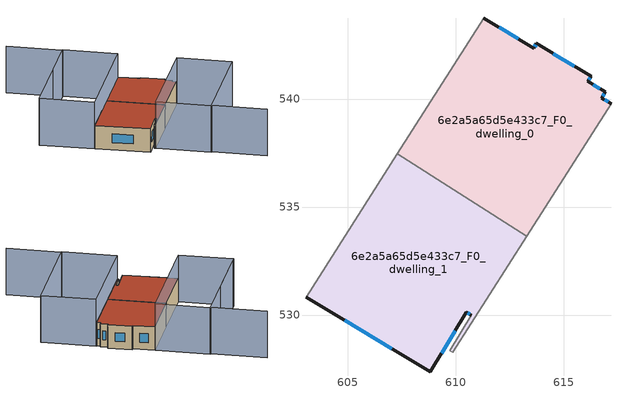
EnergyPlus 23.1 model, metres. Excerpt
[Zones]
6e2a5a65d5e433c7_F0_dwelling_0
 floor ground (EU_floor_Construction): 616.26,541.06 616.11,540.82 616.92,540.33 616.75,540.05 617.18,539.79 613.27,533.65 607.28,537.46 611.29,543.75 613.6,542.36 613.73,542.58 z0
 wall outside (EU_wall_Construction): 617.18,539.79 616.75,540.05 616.92,540.33 616.11,540.82 616.26,541.06 613.73,542.58 613.6,542.36 611.29,543.75 z0:3
 wall adiabatic (EU_wall_Construction): 613.27,533.65 617.18,539.79 / 611.29,543.75 607.28,537.46 z0:3
 wall to 6e2a5a65d5e433c7_F0_dwelling_1 (EU_wall_Construction): 607.28,537.46 613.27,533.65 z0:3
 window (EU_Window_Construction): 616.81,540.13 616.87,540.24 / 617.05,539.87 616.89,539.97 / 612.88,542.8 612.01,543.32 / 613.69,542.51 613.64,542.43 / 615.47,541.53 614.52,542.1 / 616.16,540.89 616.21,540.98 / 616.67,540.48 616.37,540.66 z0.93:2.07
 roof outside (EU_roof_Construction): 613.27,533.65 617.18,539.79 616.75,540.05 616.92,540.33 616.11,540.82 616.26,541.06 613.73,542.58 613.6,542.36 611.29,543.75 607.28,537.46 z3
6e2a5a65d5e433c7_F0_dwelling_1
 floor ground (EU_floor_Construction): 613.27,533.65 609.85,528.27 609.72,528.35 610.71,530 610.48,530.14 608.82,527.36 603.06,530.83 607.28,537.46 z0
 wall outside (EU_wall_Construction): 603.06,530.83 608.82,527.36 610.48,530.14 610.71,530 z0:3
 wall adiabatic (EU_wall_Construction): 607.28,537.46 603.06,530.83 / 610.71,530 609.72,528.35 609.85,528.27 613.27,533.65 z0:3
 window (EU_Window_Construction): 610.56,530.1 610.64,530.04 / 609.34,528.23 609.97,529.27 / 604.85,529.75 607.02,528.44 z0.93:2.07
 roof outside (EU_roof_Construction): 609.85,528.27 613.27,533.65 607.28,537.46 603.06,530.83 608.82,527.36 610.48,530.14 610.71,530 609.72,528.35 z3
shading: 599.84,550.94 605.59,547.28 / 605.59,547.28 597.69,534.87 / 621.23,521.11 615.57,524.72 / 615.57,524.72 622.99,536.36 / 609.85,528.27 617.26,539.92 / 617.26,539.92 622.95,536.3 / 622.95,536.3 615.53,524.65 / 615.53,524.65 609.85,528.27 / 597.4,534.41 605.64,547.35 / 605.64,547.35 611.29,543.75 / 611.29,543.75 603.05,530.82 / 603.05,530.82 597.4,534.41 z0:6
[Building]
EU S2 Campaign: North Axis=0; Terrain=City; Solar Distribution=FullExterior
[Site:Location]
Montreal-Trudeau.Intl.AP: Latitude=45.4667; Longitude=-73.75; Time Zone=-5; Elevation=36
[SizingPeriod:WeatherFileDays]
AnnualSizingPeriod: Begin Month=1; Begin Day of Month=1; End Month=12; End Day of Month=31; Day of Week for Start Day=Monday; Use Weather File Daylight Saving Period=No; Use Weather File Rain and Snow Indicators=No
[MATERIAL]
EU_InternalMass_Material: Roughness=MediumRough; Thickness=0.1; Conductivity=1; Density=1800; Specific Heat=900; Thermal Absorptance=0.9; Solar Absorptance=0.7; Visible Absorptance=0.7
[MATERIAL:NOMASS] Roughness=MediumRough; Thermal Absorptance=0.9; Solar Absorptance=0.7; Visible Absorptance=0.7
Name | Thermal Resistance
EU_wall_NoMass; EU_floor_NoMass | 1.36485
EU_roof_NoMass | 2.55992
[WINDOWMATERIAL:SIMPLEGLAZINGSYSTEM]
EU_Window_SimpleGlazing: UFactor=3.92339; Solar Heat Gain Coefficient=0.8; Visible Transmittance=0.8
[CONSTRUCTION]
EU_wall_Construction: EU_wall_NoMass
EU_roof_Construction: EU_roof_NoMass
EU_floor_Construction: EU_floor_NoMass
EU_Window_Construction: EU_Window_SimpleGlazing
EU_InternalMass_Construction: EU_InternalMass_Material
[ZONE] Type=1; Multiplier=1; Ceiling Height=autocalculate; Floor Area=autocalculate; Part of Total Floor Area=Yes
Name | Volume
6e2a5a65d5e433c7_F0_dwelling_0 | 162.412
6e2a5a65d5e433c7_F0_dwelling_1 | 162.42
[INTERNALMASS] Construction=EU_InternalMass_Construction
Name | Zone or ZoneList | Surface Area
6e2a5a65d5e433c7_F0_dwelling_0_EU_InternalMass | 6e2a5a65d5e433c7_F0_dwelling_0 | 54.138
6e2a5a65d5e433c7_F0_dwelling_1_EU_InternalMass | 6e2a5a65d5e433c7_F0_dwelling_1 | 54.1404
[OTHEREQUIPMENT] Fuel Type=Electricity; Design Level Calculation Method=Watts/Area; Power per Zone Floor Area=1; Fraction Latent=0; Fraction Radiant=0; Fraction Lost=0; Carbon Dioxide Generation Rate=0; EndUse Subcategory=EU_Step8_InternalGains
Name | Zone or ZoneList or Space or SpaceList | Schedule
EU_Step8_InternalGain_6e2a5a65d5e433c7_F0_dwelling_0_f000 | 6e2a5a65d5e433c7_F0_dwelling_0 | EU_Step8_GainSchedule_6e2a5a65d5e433c7_F0_dwelling_0_f000
EU_Step8_InternalGain_6e2a5a65d5e433c7_F0_dwelling_1_f000 | 6e2a5a65d5e433c7_F0_dwelling_1 | EU_Step8_GainSchedule_6e2a5a65d5e433c7_F0_dwelling_1_f000
[ZONEVENTILATION:DESIGNFLOWRATE] Schedule=EU_AlwaysOn; Design Flow Rate Calculation Method=AirChanges/Hour; Air Changes per Hour=0.860309; Ventilation Type=Natural; Fan Pressure Rise=0; Fan Total Efficiency=1; Constant Term Coefficient=1; Temperature Term Coefficient=0; Velocity Term Coefficient=0; Velocity Squared Term Coefficient=0; Minimum Indoor Temperature=-100; Maximum Indoor Temperature=100; Delta Temperature=-100; Minimum Outdoor Temperature=-100; Maximum Outdoor Temperature=100; Maximum Wind Speed=40
Name | Zone or ZoneList or Space or SpaceList
EU_ConstantAir_6e2a5a65d5e433c7_F0_dwelling_0 | 6e2a5a65d5e433c7_F0_dwelling_0
EU_ConstantAir_6e2a5a65d5e433c7_F0_dwelling_1 | 6e2a5a65d5e433c7_F0_dwelling_1
[HVACTEMPLATE:THERMOSTAT] Constant Heating Setpoint=20; Constant Cooling Setpoint=50
EU_HeatOnly_6e2a5a65d5e433c7_F0_dwelling_0; EU_HeatOnly_6e2a5a65d5e433c7_F0_dwelling_1
[HVACTEMPLATE:ZONE:IDEALLOADSAIRSYSTEM] System Availability Schedule=EU_AlwaysOn; Maximum Heating Supply Air Temperature=50; Minimum Cooling Supply Air Temperature=13; Maximum Heating Supply Air Humidity Ratio=0.0156; Minimum Cooling Supply Air Humidity Ratio=0.0077; Heating Limit=NoLimit; Cooling Limit=NoLimit; Heating Availability Schedule=EU_AlwaysOn; Cooling Availability Schedule=EU_CoolingOff; Dehumidification Control Type=ConstantSensibleHeatRatio; Cooling Sensible Heat Ratio=0.7; Dehumidification Setpoint=60; Humidification Control Type=None; Humidification Setpoint=30; Outdoor Air Method=None; Outdoor Air Flow Rate per Person=0.00944; Outdoor Air Flow Rate per Zone Floor Area=0; Outdoor Air Flow Rate per Zone=0; Demand Controlled Ventilation Type=None; Outdoor Air Economizer Type=NoEconomizer; Heat Recovery Type=None; Sensible Heat Recovery Effectiveness=0.7; Latent Heat Recovery Effectiveness=0.65
Name | Template Thermostat
6e2a5a65d5e433c7_F0_dwelling_0 | EU_HeatOnly_6e2a5a65d5e433c7_F0_dwelling_0
6e2a5a65d5e433c7_F0_dwelling_1 | EU_HeatOnly_6e2a5a65d5e433c7_F0_dwelling_1
[SIZING:ZONE] Zone Cooling Design Supply Air Temperature Input Method=SupplyAirTemperature; Zone Cooling Design Supply Air Temperature=13; Zone Heating Design Supply Air Temperature Input Method=SupplyAirTemperature; Zone Heating Design Supply Air Temperature=50; Zone Cooling Design Supply Air Humidity Ratio=0.008; Zone Heating Design Supply Air Humidity Ratio=0.008; Cooling Design Air Flow Method=DesignDay; Cooling Design Air Flow Rate=0; Cooling Minimum Air Flow per Zone Floor Area=0.000762; Cooling Minimum Air Flow=0; Cooling Minimum Air Flow Fraction=0.2; Heating Design Air Flow Method=DesignDay; Heating Design Air Flow Rate=0; Heating Maximum Air Flow per Zone Floor Area=0.002032; Heating Maximum Air Flow=0.141576; Heating Maximum Air Flow Fraction=0.3; Account for Dedicated Outdoor Air System=No; Dedicated Outdoor Air System Control Strategy=NeutralSupplyAir; Dedicated Outdoor Air Low Setpoint Temperature for Design=autosize; Dedicated Outdoor Air High Setpoint Temperature for Design=autosize; Zone Load Sizing Method=Sensible Load Only No Latent Load; Zone Latent Cooling Design Supply Air Humidity Ratio Input Method=HumidityRatioDifference; Zone Cooling Design Supply Air Humidity Ratio Difference=0.005; Zone Latent Heating Design Supply Air Humidity Ratio Input Method=HumidityRatioDifference; Zone Humidification Design Supply Air Humidity Ratio Difference=0.005
6e2a5a65d5e433c7_F0_dwelling_0; 6e2a5a65d5e433c7_F0_dwelling_1
[SCHEDULE:CONSTANT]
Name | Hourly Value
EU_AlwaysOn | 1
EU_CoolingOff | 0
[SCHEDULE:FILE] Column Number=1; Rows to Skip at Top=0; Number of Hours of Data=8760; Column Separator=Comma; Interpolate to Timestep=No; Minutes per Item=60; Adjust Schedule for Daylight Savings=Yes
Name | File
EU_Step8_GainSchedule_6e2a5a65d5e433c7_F0_dwelling_0_f000 | ../../schedules/6e2a5a65d5e433c7/6e2a5a65d5e433c7_F0_dwelling_0_f000_gain.csv
EU_Step8_GainSchedule_6e2a5a65d5e433c7_F0_dwelling_1_f000 | ../../schedules/6e2a5a65d5e433c7/6e2a5a65d5e433c7_F0_dwelling_1_f000_gain.csv
